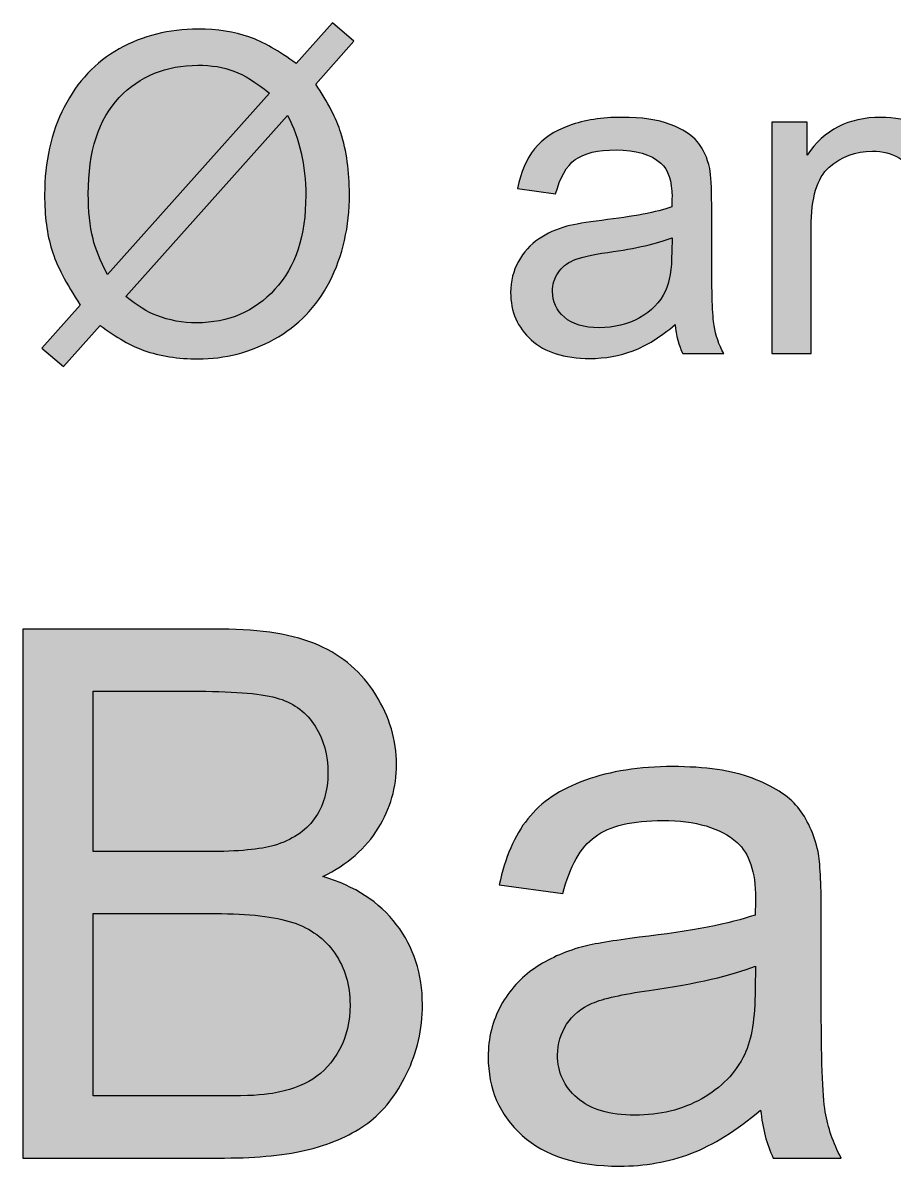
# Model space of a CAD drawing. Header units: inches. Extents: x -12.6 to 12.6, y -17.1 to 17.1.
# Drawn here: x -5.317 to -2.04, y -13.787 to -9.487 of the extents above; entities that cross this region are included whole.
import ezdxf

# ---------------------------------------------------------------- set-up
doc = ezdxf.new("R2010")
doc.units = ezdxf.units.IN
doc.header["$MEASUREMENT"] = 0
doc.layers.add('Layer 1', color=7, linetype='Continuous')

msp = doc.modelspace()

# ---------------------------------------------------------------- hatches: boundary and pattern name
at = {"layer": 'Layer 1', "true_color": 0x000000}
h = msp.add_hatch(color=18, dxfattribs=at)
edge = h.paths.add_edge_path()
edge.add_spline(control_points=[(-4.2899, -9.6404), (-4.2899, -9.6404), (-4.1527, -9.487), (-4.1527, -9.487), (-4.1527, -9.487), (-4.072, -9.5557), (-4.072, -9.5557), (-4.072, -9.5557), (-4.2159, -9.717), (-4.2159, -9.717), (-4.1692, -9.7868), (-4.1379, -9.8477), (-4.1214, -9.9002), (-4.0999, -9.969), (-4.089, -10.0461), (-4.089, -10.131), (-4.089, -10.2539), (-4.1139, -10.3634), (-4.1633, -10.4596), (-4.2131, -10.5557), (-4.2826, -10.628), (-4.3723, -10.6772), (-4.462, -10.7264), (-4.5573, -10.751), (-4.6581, -10.751), (-4.7333, -10.751), (-4.8015, -10.7403), (-4.8624, -10.7191), (-4.9093, -10.7026), (-4.9641, -10.6711), (-5.0269, -10.6247), (-5.0269, -10.6247), (-5.1649, -10.7795), (-5.1649, -10.7795), (-5.1649, -10.7795), (-5.2457, -10.7104), (-5.2457, -10.7104), (-5.2457, -10.7104), (-5.1012, -10.5487), (-5.1012, -10.5487), (-5.1549, -10.4674), (-5.1906, -10.3981), (-5.2085, -10.3405), (-5.2267, -10.283), (-5.2356, -10.2137), (-5.2356, -10.133), (-5.2356, -10.0097), (-5.211, -9.8999), (-5.1619, -9.8038), (-5.1127, -9.7075), (-5.044, -9.6345), (-4.9551, -9.5848), (-4.8666, -9.5354), (-4.7679, -9.5105), (-4.6593, -9.5105), (-4.5861, -9.5105), (-4.5221, -9.5203), (-4.4673, -9.5395), (-4.4123, -9.5588), (-4.3533, -9.5923), (-4.2899, -9.6404)], knot_values=[0, 0, 0, 0, 0.05, 0.05, 0.05, 0.1, 0.1, 0.1, 0.15, 0.15, 0.15, 0.2, 0.2, 0.2, 0.25, 0.25, 0.25, 0.3, 0.3, 0.3, 0.35, 0.35, 0.35, 0.4, 0.4, 0.4, 0.45, 0.45, 0.45, 0.5, 0.5, 0.5, 0.55, 0.55, 0.55, 0.6, 0.6, 0.6, 0.65, 0.65, 0.65, 0.7, 0.7, 0.7, 0.75, 0.75, 0.75, 0.8, 0.8, 0.8, 0.85, 0.85, 0.85, 0.9, 0.9, 0.9, 0.95, 0.95, 0.95, 1, 1, 1, 1], degree=3, periodic=1)
h = msp.add_hatch(color=18, dxfattribs=at)
edge = h.paths.add_edge_path()
edge.add_spline(control_points=[(-4.3891, -9.7513), (-4.4408, -9.7108), (-4.4855, -9.6831), (-4.524, -9.6683), (-4.5623, -9.6535), (-4.6073, -9.6463), (-4.659, -9.6463), (-4.7783, -9.6463), (-4.8769, -9.6868), (-4.9546, -9.7678), (-5.0325, -9.8488), (-5.0713, -9.9698), (-5.0713, -10.1307), (-5.0713, -10.1939), (-5.0655, -10.2503), (-5.0535, -10.2992), (-5.0448, -10.3358), (-5.0266, -10.3808), (-4.999, -10.4341), (-4.999, -10.4341), (-4.3891, -9.7513), (-4.3891, -9.7513)], knot_values=[0, 0, 0, 0, 0.142857, 0.142857, 0.142857, 0.285714, 0.285714, 0.285714, 0.428571, 0.428571, 0.428571, 0.571429, 0.571429, 0.571429, 0.714286, 0.714286, 0.714286, 0.857143, 0.857143, 0.857143, 1, 1, 1, 1], degree=3, periodic=1)
h = msp.add_hatch(color=18, dxfattribs=at)
edge = h.paths.add_edge_path()
edge.add_spline(control_points=[(-4.322, -9.8357), (-4.322, -9.8357), (-4.9297, -10.516), (-4.9297, -10.516), (-4.8875, -10.5504), (-4.8487, -10.5744), (-4.8135, -10.5881), (-4.7671, -10.6062), (-4.7171, -10.6152), (-4.6632, -10.6152), (-4.5444, -10.6152), (-4.4466, -10.5733), (-4.3693, -10.4892), (-4.2919, -10.4051), (-4.2533, -10.2872), (-4.2533, -10.1358), (-4.2533, -10.022), (-4.2762, -9.9223), (-4.322, -9.8357)], knot_values=[0, 0, 0, 0, 0.166667, 0.166667, 0.166667, 0.333333, 0.333333, 0.333333, 0.5, 0.5, 0.5, 0.666667, 0.666667, 0.666667, 0.833333, 0.833333, 0.833333, 1, 1, 1, 1], degree=3, periodic=1)
h = msp.add_hatch(color=18, dxfattribs=at)
edge = h.paths.add_edge_path()
edge.add_spline(control_points=[(-2.8642, -10.6219), (-2.919, -10.6685), (-2.9718, -10.7012), (-3.0223, -10.7205), (-3.0729, -10.7398), (-3.1271, -10.7493), (-3.1852, -10.7493), (-3.2808, -10.7493), (-3.3542, -10.7261), (-3.4056, -10.6794), (-3.4571, -10.6331), (-3.4828, -10.5735), (-3.4828, -10.5012), (-3.4828, -10.4587), (-3.473, -10.4199), (-3.4537, -10.3847), (-3.4341, -10.3495), (-3.4087, -10.3215), (-3.3774, -10.3003), (-3.3459, -10.2791), (-3.3107, -10.2629), (-3.2713, -10.252), (-3.2422, -10.2444), (-3.1983, -10.2372), (-3.14, -10.2299), (-3.0209, -10.2159), (-2.9329, -10.1989), (-2.8768, -10.1793), (-2.8762, -10.1592), (-2.8759, -10.1464), (-2.8759, -10.1411), (-2.8759, -10.0813), (-2.8899, -10.0391), (-2.9178, -10.0145), (-2.9556, -9.9813), (-3.0117, -9.9648), (-3.086, -9.9648), (-3.1556, -9.9648), (-3.207, -9.9771), (-3.24, -10.0014), (-3.2732, -10.0257), (-3.2975, -10.0687), (-3.3135, -10.1307), (-3.3135, -10.1307), (-3.4576, -10.1106), (-3.4576, -10.1106), (-3.4445, -10.0489), (-3.423, -9.9989), (-3.3928, -9.9609), (-3.3626, -9.9229), (-3.319, -9.8938), (-3.262, -9.8731), (-3.2053, -9.8527), (-3.1391, -9.8424), (-3.0642, -9.8424), (-2.9899, -9.8424), (-2.9293, -9.8511), (-2.8826, -9.8687), (-2.8363, -9.8863), (-2.8019, -9.9081), (-2.7801, -9.9346), (-2.7583, -9.9611), (-2.7429, -9.9947), (-2.734, -10.0352), (-2.7293, -10.0603), (-2.7267, -10.1056), (-2.7267, -10.1707), (-2.7267, -10.1707), (-2.7267, -10.3662), (-2.7267, -10.3662), (-2.7267, -10.5029), (-2.7237, -10.5892), (-2.7175, -10.6258), (-2.7117, -10.6624), (-2.6994, -10.6973), (-2.6815, -10.7308), (-2.6815, -10.7308), (-2.8357, -10.7308), (-2.8357, -10.7308), (-2.8505, -10.6998), (-2.86, -10.6635), (-2.8642, -10.6219)], knot_values=[0, 0, 0, 0, 0.037037, 0.037037, 0.037037, 0.074074, 0.074074, 0.074074, 0.111111, 0.111111, 0.111111, 0.148148, 0.148148, 0.148148, 0.185185, 0.185185, 0.185185, 0.222222, 0.222222, 0.222222, 0.259259, 0.259259, 0.259259, 0.296296, 0.296296, 0.296296, 0.333333, 0.333333, 0.333333, 0.37037, 0.37037, 0.37037, 0.407407, 0.407407, 0.407407, 0.444444, 0.444444, 0.444444, 0.481481, 0.481481, 0.481481, 0.518519, 0.518519, 0.518519, 0.555556, 0.555556, 0.555556, 0.592593, 0.592593, 0.592593, 0.62963, 0.62963, 0.62963, 0.666667, 0.666667, 0.666667, 0.703704, 0.703704, 0.703704, 0.740741, 0.740741, 0.740741, 0.777778, 0.777778, 0.777778, 0.814815, 0.814815, 0.814815, 0.851852, 0.851852, 0.851852, 0.888889, 0.888889, 0.888889, 0.925926, 0.925926, 0.925926, 0.962963, 0.962963, 0.962963, 1, 1, 1, 1], degree=3, periodic=1)
h = msp.add_hatch(color=18, dxfattribs=at)
edge = h.paths.add_edge_path()
edge.add_spline(control_points=[(-2.5002, -10.7308), (-2.5002, -10.7308), (-2.5002, -9.8608), (-2.5002, -9.8608), (-2.5002, -9.8608), (-2.3677, -9.8608), (-2.3677, -9.8608), (-2.3677, -9.8608), (-2.3677, -9.9843), (-2.3677, -9.9843), (-2.304, -9.8896), (-2.2118, -9.8424), (-2.0914, -9.8424), (-2.0389, -9.8424), (-1.9908, -9.8519), (-1.947, -9.8706), (-1.9031, -9.8893), (-1.8701, -9.9142), (-1.8484, -9.9446), (-1.8266, -9.9751), (-1.8112, -10.0114), (-1.8025, -10.0533), (-1.7972, -10.0807), (-1.7944, -10.1285), (-1.7944, -10.1967), (-1.7944, -10.1967), (-1.7944, -10.7308), (-1.7944, -10.7308), (-1.7944, -10.7308), (-1.9419, -10.7308), (-1.9419, -10.7308), (-1.9419, -10.7308), (-1.9419, -10.2022), (-1.9419, -10.2022), (-1.9419, -10.1422), (-1.9475, -10.0972), (-1.959, -10.0676), (-1.9704, -10.038), (-1.9908, -10.0142), (-2.0199, -9.9963), (-2.0489, -9.9787), (-2.0833, -9.9698), (-2.1224, -9.9698), (-2.185, -9.9698), (-2.2389, -9.9896), (-2.2845, -10.0296), (-2.33, -10.0693), (-2.3526, -10.145), (-2.3526, -10.2562), (-2.3526, -10.2562), (-2.3526, -10.7308), (-2.3526, -10.7308), (-2.3526, -10.7308), (-2.5002, -10.7308), (-2.5002, -10.7308)], knot_values=[0, 0, 0, 0, 0.055556, 0.055556, 0.055556, 0.111111, 0.111111, 0.111111, 0.166667, 0.166667, 0.166667, 0.222222, 0.222222, 0.222222, 0.277778, 0.277778, 0.277778, 0.333333, 0.333333, 0.333333, 0.388889, 0.388889, 0.388889, 0.444444, 0.444444, 0.444444, 0.5, 0.5, 0.5, 0.555556, 0.555556, 0.555556, 0.611111, 0.611111, 0.611111, 0.666667, 0.666667, 0.666667, 0.722222, 0.722222, 0.722222, 0.777778, 0.777778, 0.777778, 0.833333, 0.833333, 0.833333, 0.888889, 0.888889, 0.888889, 0.944444, 0.944444, 0.944444, 1, 1, 1, 1], degree=3, periodic=1)
h = msp.add_hatch(color=18, dxfattribs=at)
edge = h.paths.add_edge_path()
edge.add_spline(control_points=[(-2.8759, -10.295), (-2.9296, -10.3168), (-3.01, -10.3352), (-3.1173, -10.3503), (-3.1782, -10.359), (-3.2213, -10.3688), (-3.2464, -10.3797), (-3.2715, -10.3906), (-3.2908, -10.4065), (-3.3045, -10.4271), (-3.3182, -10.4481), (-3.3252, -10.4713), (-3.3252, -10.497), (-3.3252, -10.5358), (-3.3104, -10.5685), (-3.2805, -10.5945), (-3.2506, -10.6205), (-3.207, -10.6336), (-3.1497, -10.6336), (-3.093, -10.6336), (-3.0424, -10.6213), (-2.998, -10.5965), (-2.9539, -10.5719), (-2.9212, -10.5381), (-2.9005, -10.4953), (-2.8846, -10.4621), (-2.8768, -10.4132), (-2.8768, -10.3486), (-2.8768, -10.3486), (-2.8759, -10.295), (-2.8759, -10.295)], knot_values=[0, 0, 0, 0, 0.1, 0.1, 0.1, 0.2, 0.2, 0.2, 0.3, 0.3, 0.3, 0.4, 0.4, 0.4, 0.5, 0.5, 0.5, 0.6, 0.6, 0.6, 0.7, 0.7, 0.7, 0.8, 0.8, 0.8, 0.9, 0.9, 0.9, 1, 1, 1, 1], degree=3, periodic=1)
h = msp.add_hatch(color=18, dxfattribs=at)
edge = h.paths.add_edge_path()
edge.add_spline(control_points=[(-5.3173, -13.7567), (-5.3173, -13.7567), (-5.3173, -11.7679), (-5.3173, -11.7679), (-5.3173, -11.7679), (-4.5711, -11.7679), (-4.5711, -11.7679), (-4.4192, -11.7679), (-4.2975, -11.7878), (-4.2053, -11.8281), (-4.1137, -11.8684), (-4.0419, -11.9304), (-3.9901, -12.0142), (-3.9378, -12.0975), (-3.9118, -12.185), (-3.9118, -12.2767), (-3.9118, -12.3614), (-3.935, -12.4415), (-3.9808, -12.5165), (-4.0266, -12.5915), (-4.0961, -12.6521), (-4.1891, -12.6984), (-4.0688, -12.7336), (-3.9762, -12.7938), (-3.9118, -12.879), (-3.847, -12.9637), (-3.8146, -13.0641), (-3.8146, -13.1799), (-3.8146, -13.2734), (-3.8345, -13.3599), (-3.8739, -13.44), (-3.9132, -13.5201), (-3.9618, -13.5817), (-4.0197, -13.6252), (-4.0776, -13.6683), (-4.1502, -13.7011), (-4.2373, -13.7234), (-4.3248, -13.7456), (-4.4317, -13.7567), (-4.5586, -13.7567), (-4.5586, -13.7567), (-5.3173, -13.7567), (-5.3173, -13.7567)], knot_values=[0, 0, 0, 0, 0.071429, 0.071429, 0.071429, 0.142857, 0.142857, 0.142857, 0.214286, 0.214286, 0.214286, 0.285714, 0.285714, 0.285714, 0.357143, 0.357143, 0.357143, 0.428571, 0.428571, 0.428571, 0.5, 0.5, 0.5, 0.571429, 0.571429, 0.571429, 0.642857, 0.642857, 0.642857, 0.714286, 0.714286, 0.714286, 0.785714, 0.785714, 0.785714, 0.857143, 0.857143, 0.857143, 0.928571, 0.928571, 0.928571, 1, 1, 1, 1], degree=3, periodic=1)
h = msp.add_hatch(color=18, dxfattribs=at)
edge = h.paths.add_edge_path()
edge.add_spline(control_points=[(-5.0534, -12.604), (-5.0534, -12.604), (-4.6234, -12.604), (-4.6234, -12.604), (-4.5067, -12.604), (-4.4229, -12.5961), (-4.3724, -12.5808), (-4.3053, -12.5609), (-4.2549, -12.5276), (-4.2211, -12.4813), (-4.1873, -12.435), (-4.1701, -12.3771), (-4.1701, -12.3072), (-4.1701, -12.241), (-4.1859, -12.1827), (-4.2178, -12.1327), (-4.2493, -12.0822), (-4.2947, -12.0475), (-4.3535, -12.029), (-4.4123, -12.0105), (-4.5132, -12.0012), (-4.6558, -12.0012), (-4.6558, -12.0012), (-5.0534, -12.0012), (-5.0534, -12.0012), (-5.0534, -12.0012), (-5.0534, -12.604), (-5.0534, -12.604)], knot_values=[0, 0, 0, 0, 0.111111, 0.111111, 0.111111, 0.222222, 0.222222, 0.222222, 0.333333, 0.333333, 0.333333, 0.444444, 0.444444, 0.444444, 0.555556, 0.555556, 0.555556, 0.666667, 0.666667, 0.666667, 0.777778, 0.777778, 0.777778, 0.888889, 0.888889, 0.888889, 1, 1, 1, 1], degree=3, periodic=1)
h = msp.add_hatch(color=18, dxfattribs=at)
edge = h.paths.add_edge_path()
edge.add_spline(control_points=[(-2.5425, -13.5761), (-2.6332, -13.6534), (-2.7207, -13.7076), (-2.8045, -13.7396), (-2.8883, -13.7715), (-2.9781, -13.7872), (-3.0744, -13.7872), (-3.2327, -13.7872), (-3.3545, -13.7488), (-3.4396, -13.6715), (-3.5248, -13.5947), (-3.5674, -13.496), (-3.5674, -13.3761), (-3.5674, -13.3058), (-3.5512, -13.2414), (-3.5193, -13.1831), (-3.4869, -13.1248), (-3.4447, -13.0785), (-3.3929, -13.0433), (-3.3406, -13.0081), (-3.2822, -12.9813), (-3.217, -12.9632), (-3.1688, -12.9507), (-3.0961, -12.9387), (-2.9994, -12.9266), (-2.8022, -12.9035), (-2.6563, -12.8752), (-2.5633, -12.8428), (-2.5624, -12.8095), (-2.5619, -12.7882), (-2.5619, -12.7794), (-2.5619, -12.6804), (-2.5851, -12.6104), (-2.6313, -12.5697), (-2.6938, -12.5146), (-2.7869, -12.4873), (-2.91, -12.4873), (-3.0253, -12.4873), (-3.1105, -12.5077), (-3.1651, -12.548), (-3.2202, -12.5882), (-3.2605, -12.6595), (-3.2869, -12.7623), (-3.2869, -12.7623), (-3.5257, -12.729), (-3.5257, -12.729), (-3.504, -12.6267), (-3.4683, -12.5438), (-3.4183, -12.4808), (-3.3683, -12.4179), (-3.2961, -12.3697), (-3.2017, -12.3355), (-3.1077, -12.3017), (-2.998, -12.2845), (-2.8739, -12.2845), (-2.7508, -12.2845), (-2.6503, -12.2989), (-2.573, -12.3281), (-2.4962, -12.3572), (-2.4392, -12.3933), (-2.4031, -12.4373), (-2.367, -12.4813), (-2.3415, -12.5368), (-2.3267, -12.604), (-2.3189, -12.6456), (-2.3147, -12.7206), (-2.3147, -12.8285), (-2.3147, -12.8285), (-2.3147, -13.1525), (-2.3147, -13.1525), (-2.3147, -13.3789), (-2.3096, -13.522), (-2.2994, -13.5826), (-2.2897, -13.6433), (-2.2693, -13.7011), (-2.2397, -13.7567), (-2.2397, -13.7567), (-2.4952, -13.7567), (-2.4952, -13.7567), (-2.5198, -13.7053), (-2.5355, -13.6451), (-2.5425, -13.5761)], knot_values=[0, 0, 0, 0, 0.037037, 0.037037, 0.037037, 0.074074, 0.074074, 0.074074, 0.111111, 0.111111, 0.111111, 0.148148, 0.148148, 0.148148, 0.185185, 0.185185, 0.185185, 0.222222, 0.222222, 0.222222, 0.259259, 0.259259, 0.259259, 0.296296, 0.296296, 0.296296, 0.333333, 0.333333, 0.333333, 0.37037, 0.37037, 0.37037, 0.407407, 0.407407, 0.407407, 0.444444, 0.444444, 0.444444, 0.481481, 0.481481, 0.481481, 0.518519, 0.518519, 0.518519, 0.555556, 0.555556, 0.555556, 0.592593, 0.592593, 0.592593, 0.62963, 0.62963, 0.62963, 0.666667, 0.666667, 0.666667, 0.703704, 0.703704, 0.703704, 0.740741, 0.740741, 0.740741, 0.777778, 0.777778, 0.777778, 0.814815, 0.814815, 0.814815, 0.851852, 0.851852, 0.851852, 0.888889, 0.888889, 0.888889, 0.925926, 0.925926, 0.925926, 0.962963, 0.962963, 0.962963, 1, 1, 1, 1], degree=3, periodic=1)
h = msp.add_hatch(color=18, dxfattribs=at)
edge = h.paths.add_edge_path()
edge.add_spline(control_points=[(-5.0534, -13.5234), (-5.0534, -13.5234), (-4.5581, -13.5234), (-4.5581, -13.5234), (-4.4729, -13.5234), (-4.4132, -13.5201), (-4.3785, -13.5136), (-4.3183, -13.503), (-4.2674, -13.4849), (-4.2266, -13.4595), (-4.1859, -13.434), (-4.1526, -13.397), (-4.1262, -13.3484), (-4.0998, -13.2998), (-4.0868, -13.2437), (-4.0868, -13.1803), (-4.0868, -13.1058), (-4.1058, -13.0414), (-4.1442, -12.9864), (-4.1822, -12.9313), (-4.235, -12.8928), (-4.3025, -12.8706), (-4.3697, -12.8484), (-4.4669, -12.8373), (-4.5933, -12.8373), (-4.5933, -12.8373), (-5.0534, -12.8373), (-5.0534, -12.8373), (-5.0534, -12.8373), (-5.0534, -13.5234), (-5.0534, -13.5234)], knot_values=[0, 0, 0, 0, 0.1, 0.1, 0.1, 0.2, 0.2, 0.2, 0.3, 0.3, 0.3, 0.4, 0.4, 0.4, 0.5, 0.5, 0.5, 0.6, 0.6, 0.6, 0.7, 0.7, 0.7, 0.8, 0.8, 0.8, 0.9, 0.9, 0.9, 1, 1, 1, 1], degree=3, periodic=1)
h = msp.add_hatch(color=18, dxfattribs=at)
edge = h.paths.add_edge_path()
edge.add_spline(control_points=[(-2.5619, -13.0345), (-2.6508, -13.0706), (-2.7841, -13.1012), (-2.9619, -13.1262), (-3.0628, -13.1405), (-3.1341, -13.1567), (-3.1758, -13.1748), (-3.2174, -13.1928), (-3.2494, -13.2192), (-3.2721, -13.2535), (-3.2947, -13.2882), (-3.3063, -13.3266), (-3.3063, -13.3692), (-3.3063, -13.4336), (-3.2818, -13.4877), (-3.2322, -13.5308), (-3.1827, -13.5738), (-3.1105, -13.5956), (-3.0156, -13.5956), (-2.9216, -13.5956), (-2.8378, -13.5752), (-2.7642, -13.534), (-2.6911, -13.4933), (-2.6369, -13.4373), (-2.6026, -13.3664), (-2.5763, -13.3113), (-2.5633, -13.2303), (-2.5633, -13.1234), (-2.5633, -13.1234), (-2.5619, -13.0345), (-2.5619, -13.0345)], knot_values=[0, 0, 0, 0, 0.1, 0.1, 0.1, 0.2, 0.2, 0.2, 0.3, 0.3, 0.3, 0.4, 0.4, 0.4, 0.5, 0.5, 0.5, 0.6, 0.6, 0.6, 0.7, 0.7, 0.7, 0.8, 0.8, 0.8, 0.9, 0.9, 0.9, 1, 1, 1, 1], degree=3, periodic=1)

# ---------------------------------------------------------------- linework, layer by layer
at = {"layer": 'Layer 1'}
for points, knots in [([(-4.2899, -9.6404), (-4.2899, -9.6404), (-4.1527, -9.487), (-4.1527, -9.487), (-4.1527, -9.487), (-4.072, -9.5557), (-4.072, -9.5557), (-4.072, -9.5557), (-4.2159, -9.717), (-4.2159, -9.717), (-4.1692, -9.7868), (-4.1379, -9.8477), (-4.1214, -9.9002), (-4.0999, -9.969), (-4.089, -10.0461), (-4.089, -10.131), (-4.089, -10.2539), (-4.1139, -10.3634), (-4.1633, -10.4596), (-4.2131, -10.5557), (-4.2826, -10.628), (-4.3723, -10.6772), (-4.462, -10.7264), (-4.5573, -10.751), (-4.6581, -10.751), (-4.7333, -10.751), (-4.8015, -10.7403), (-4.8624, -10.7191), (-4.9093, -10.7026), (-4.9641, -10.6711), (-5.0269, -10.6247), (-5.0269, -10.6247), (-5.1649, -10.7795), (-5.1649, -10.7795), (-5.1649, -10.7795), (-5.2457, -10.7104), (-5.2457, -10.7104), (-5.2457, -10.7104), (-5.1012, -10.5487), (-5.1012, -10.5487), (-5.1549, -10.4674), (-5.1906, -10.3981), (-5.2085, -10.3405), (-5.2267, -10.283), (-5.2356, -10.2137), (-5.2356, -10.133), (-5.2356, -10.0097), (-5.211, -9.8999), (-5.1619, -9.8038), (-5.1127, -9.7075), (-5.044, -9.6345), (-4.9551, -9.5848), (-4.8666, -9.5354), (-4.7679, -9.5105), (-4.6593, -9.5105), (-4.5861, -9.5105), (-4.5221, -9.5203), (-4.4673, -9.5395), (-4.4123, -9.5588), (-4.3533, -9.5923), (-4.2899, -9.6404)], [0, 0, 0, 0, 0.05, 0.05, 0.05, 0.1, 0.1, 0.1, 0.15, 0.15, 0.15, 0.2, 0.2, 0.2, 0.25, 0.25, 0.25, 0.3, 0.3, 0.3, 0.35, 0.35, 0.35, 0.4, 0.4, 0.4, 0.45, 0.45, 0.45, 0.5, 0.5, 0.5, 0.55, 0.55, 0.55, 0.6, 0.6, 0.6, 0.65, 0.65, 0.65, 0.7, 0.7, 0.7, 0.75, 0.75, 0.75, 0.8, 0.8, 0.8, 0.85, 0.85, 0.85, 0.9, 0.9, 0.9, 0.95, 0.95, 0.95, 1, 1, 1, 1]), ([(-4.3891, -9.7513), (-4.4408, -9.7108), (-4.4855, -9.6831), (-4.524, -9.6683), (-4.5623, -9.6535), (-4.6073, -9.6463), (-4.659, -9.6463), (-4.7783, -9.6463), (-4.8769, -9.6868), (-4.9546, -9.7678), (-5.0325, -9.8488), (-5.0713, -9.9698), (-5.0713, -10.1307), (-5.0713, -10.1939), (-5.0655, -10.2503), (-5.0535, -10.2992), (-5.0448, -10.3358), (-5.0266, -10.3808), (-4.999, -10.4341), (-4.999, -10.4341), (-4.3891, -9.7513), (-4.3891, -9.7513)], [0, 0, 0, 0, 0.142857, 0.142857, 0.142857, 0.285714, 0.285714, 0.285714, 0.428571, 0.428571, 0.428571, 0.571429, 0.571429, 0.571429, 0.714286, 0.714286, 0.714286, 0.857143, 0.857143, 0.857143, 1, 1, 1, 1]), ([(-4.322, -9.8357), (-4.322, -9.8357), (-4.9297, -10.516), (-4.9297, -10.516), (-4.8875, -10.5504), (-4.8487, -10.5744), (-4.8135, -10.5881), (-4.7671, -10.6062), (-4.7171, -10.6152), (-4.6632, -10.6152), (-4.5444, -10.6152), (-4.4466, -10.5733), (-4.3693, -10.4892), (-4.2919, -10.4051), (-4.2533, -10.2872), (-4.2533, -10.1358), (-4.2533, -10.022), (-4.2762, -9.9223), (-4.322, -9.8357)], [0, 0, 0, 0, 0.166667, 0.166667, 0.166667, 0.333333, 0.333333, 0.333333, 0.5, 0.5, 0.5, 0.666667, 0.666667, 0.666667, 0.833333, 0.833333, 0.833333, 1, 1, 1, 1]), ([(-2.8642, -10.6219), (-2.919, -10.6685), (-2.9718, -10.7012), (-3.0223, -10.7205), (-3.0729, -10.7398), (-3.1271, -10.7493), (-3.1852, -10.7493), (-3.2808, -10.7493), (-3.3542, -10.7261), (-3.4056, -10.6794), (-3.4571, -10.6331), (-3.4828, -10.5735), (-3.4828, -10.5012), (-3.4828, -10.4587), (-3.473, -10.4199), (-3.4537, -10.3847), (-3.4341, -10.3495), (-3.4087, -10.3215), (-3.3774, -10.3003), (-3.3459, -10.2791), (-3.3107, -10.2629), (-3.2713, -10.252), (-3.2422, -10.2444), (-3.1983, -10.2372), (-3.14, -10.2299), (-3.0209, -10.2159), (-2.9329, -10.1989), (-2.8768, -10.1793), (-2.8762, -10.1592), (-2.8759, -10.1464), (-2.8759, -10.1411), (-2.8759, -10.0813), (-2.8899, -10.0391), (-2.9178, -10.0145), (-2.9556, -9.9813), (-3.0117, -9.9648), (-3.086, -9.9648), (-3.1556, -9.9648), (-3.207, -9.9771), (-3.24, -10.0014), (-3.2732, -10.0257), (-3.2975, -10.0687), (-3.3135, -10.1307), (-3.3135, -10.1307), (-3.4576, -10.1106), (-3.4576, -10.1106), (-3.4445, -10.0489), (-3.423, -9.9989), (-3.3928, -9.9609), (-3.3626, -9.9229), (-3.319, -9.8938), (-3.262, -9.8731), (-3.2053, -9.8527), (-3.1391, -9.8424), (-3.0642, -9.8424), (-2.9899, -9.8424), (-2.9293, -9.8511), (-2.8826, -9.8687), (-2.8363, -9.8863), (-2.8019, -9.9081), (-2.7801, -9.9346), (-2.7583, -9.9611), (-2.7429, -9.9947), (-2.734, -10.0352), (-2.7293, -10.0603), (-2.7267, -10.1056), (-2.7267, -10.1707), (-2.7267, -10.1707), (-2.7267, -10.3662), (-2.7267, -10.3662), (-2.7267, -10.5029), (-2.7237, -10.5892), (-2.7175, -10.6258), (-2.7117, -10.6624), (-2.6994, -10.6973), (-2.6815, -10.7308), (-2.6815, -10.7308), (-2.8357, -10.7308), (-2.8357, -10.7308), (-2.8505, -10.6998), (-2.86, -10.6635), (-2.8642, -10.6219)], [0, 0, 0, 0, 0.037037, 0.037037, 0.037037, 0.074074, 0.074074, 0.074074, 0.111111, 0.111111, 0.111111, 0.148148, 0.148148, 0.148148, 0.185185, 0.185185, 0.185185, 0.222222, 0.222222, 0.222222, 0.259259, 0.259259, 0.259259, 0.296296, 0.296296, 0.296296, 0.333333, 0.333333, 0.333333, 0.37037, 0.37037, 0.37037, 0.407407, 0.407407, 0.407407, 0.444444, 0.444444, 0.444444, 0.481481, 0.481481, 0.481481, 0.518519, 0.518519, 0.518519, 0.555556, 0.555556, 0.555556, 0.592593, 0.592593, 0.592593, 0.62963, 0.62963, 0.62963, 0.666667, 0.666667, 0.666667, 0.703704, 0.703704, 0.703704, 0.740741, 0.740741, 0.740741, 0.777778, 0.777778, 0.777778, 0.814815, 0.814815, 0.814815, 0.851852, 0.851852, 0.851852, 0.888889, 0.888889, 0.888889, 0.925926, 0.925926, 0.925926, 0.962963, 0.962963, 0.962963, 1, 1, 1, 1]), ([(-2.5002, -10.7308), (-2.5002, -10.7308), (-2.5002, -9.8608), (-2.5002, -9.8608), (-2.5002, -9.8608), (-2.3677, -9.8608), (-2.3677, -9.8608), (-2.3677, -9.8608), (-2.3677, -9.9843), (-2.3677, -9.9843), (-2.304, -9.8896), (-2.2118, -9.8424), (-2.0914, -9.8424), (-2.0389, -9.8424), (-1.9908, -9.8519), (-1.947, -9.8706), (-1.9031, -9.8893), (-1.8701, -9.9142), (-1.8484, -9.9446), (-1.8266, -9.9751), (-1.8112, -10.0114), (-1.8025, -10.0533), (-1.7972, -10.0807), (-1.7944, -10.1285), (-1.7944, -10.1967), (-1.7944, -10.1967), (-1.7944, -10.7308), (-1.7944, -10.7308), (-1.7944, -10.7308), (-1.9419, -10.7308), (-1.9419, -10.7308), (-1.9419, -10.7308), (-1.9419, -10.2022), (-1.9419, -10.2022), (-1.9419, -10.1422), (-1.9475, -10.0972), (-1.959, -10.0676), (-1.9704, -10.038), (-1.9908, -10.0142), (-2.0199, -9.9963), (-2.0489, -9.9787), (-2.0833, -9.9698), (-2.1224, -9.9698), (-2.185, -9.9698), (-2.2389, -9.9896), (-2.2845, -10.0296), (-2.33, -10.0693), (-2.3526, -10.145), (-2.3526, -10.2562), (-2.3526, -10.2562), (-2.3526, -10.7308), (-2.3526, -10.7308), (-2.3526, -10.7308), (-2.5002, -10.7308), (-2.5002, -10.7308)], [0, 0, 0, 0, 0.055556, 0.055556, 0.055556, 0.111111, 0.111111, 0.111111, 0.166667, 0.166667, 0.166667, 0.222222, 0.222222, 0.222222, 0.277778, 0.277778, 0.277778, 0.333333, 0.333333, 0.333333, 0.388889, 0.388889, 0.388889, 0.444444, 0.444444, 0.444444, 0.5, 0.5, 0.5, 0.555556, 0.555556, 0.555556, 0.611111, 0.611111, 0.611111, 0.666667, 0.666667, 0.666667, 0.722222, 0.722222, 0.722222, 0.777778, 0.777778, 0.777778, 0.833333, 0.833333, 0.833333, 0.888889, 0.888889, 0.888889, 0.944444, 0.944444, 0.944444, 1, 1, 1, 1]), ([(-2.8759, -10.295), (-2.9296, -10.3168), (-3.01, -10.3352), (-3.1173, -10.3503), (-3.1782, -10.359), (-3.2213, -10.3688), (-3.2464, -10.3797), (-3.2715, -10.3906), (-3.2908, -10.4065), (-3.3045, -10.4271), (-3.3182, -10.4481), (-3.3252, -10.4713), (-3.3252, -10.497), (-3.3252, -10.5358), (-3.3104, -10.5685), (-3.2805, -10.5945), (-3.2506, -10.6205), (-3.207, -10.6336), (-3.1497, -10.6336), (-3.093, -10.6336), (-3.0424, -10.6213), (-2.998, -10.5965), (-2.9539, -10.5719), (-2.9212, -10.5381), (-2.9005, -10.4953), (-2.8846, -10.4621), (-2.8768, -10.4132), (-2.8768, -10.3486), (-2.8768, -10.3486), (-2.8759, -10.295), (-2.8759, -10.295)], [0, 0, 0, 0, 0.1, 0.1, 0.1, 0.2, 0.2, 0.2, 0.3, 0.3, 0.3, 0.4, 0.4, 0.4, 0.5, 0.5, 0.5, 0.6, 0.6, 0.6, 0.7, 0.7, 0.7, 0.8, 0.8, 0.8, 0.9, 0.9, 0.9, 1, 1, 1, 1]), ([(-5.3173, -13.7567), (-5.3173, -13.7567), (-5.3173, -11.7679), (-5.3173, -11.7679), (-5.3173, -11.7679), (-4.5711, -11.7679), (-4.5711, -11.7679), (-4.4192, -11.7679), (-4.2975, -11.7878), (-4.2053, -11.8281), (-4.1137, -11.8684), (-4.0419, -11.9304), (-3.9901, -12.0142), (-3.9378, -12.0975), (-3.9118, -12.185), (-3.9118, -12.2767), (-3.9118, -12.3614), (-3.935, -12.4415), (-3.9808, -12.5165), (-4.0266, -12.5915), (-4.0961, -12.6521), (-4.1891, -12.6984), (-4.0688, -12.7336), (-3.9762, -12.7938), (-3.9118, -12.879), (-3.847, -12.9637), (-3.8146, -13.0641), (-3.8146, -13.1799), (-3.8146, -13.2734), (-3.8345, -13.3599), (-3.8739, -13.44), (-3.9132, -13.5201), (-3.9618, -13.5817), (-4.0197, -13.6252), (-4.0776, -13.6683), (-4.1502, -13.7011), (-4.2373, -13.7234), (-4.3248, -13.7456), (-4.4317, -13.7567), (-4.5586, -13.7567), (-4.5586, -13.7567), (-5.3173, -13.7567), (-5.3173, -13.7567)], [0, 0, 0, 0, 0.071429, 0.071429, 0.071429, 0.142857, 0.142857, 0.142857, 0.214286, 0.214286, 0.214286, 0.285714, 0.285714, 0.285714, 0.357143, 0.357143, 0.357143, 0.428571, 0.428571, 0.428571, 0.5, 0.5, 0.5, 0.571429, 0.571429, 0.571429, 0.642857, 0.642857, 0.642857, 0.714286, 0.714286, 0.714286, 0.785714, 0.785714, 0.785714, 0.857143, 0.857143, 0.857143, 0.928571, 0.928571, 0.928571, 1, 1, 1, 1]), ([(-5.0534, -12.604), (-5.0534, -12.604), (-4.6234, -12.604), (-4.6234, -12.604), (-4.5067, -12.604), (-4.4229, -12.5961), (-4.3724, -12.5808), (-4.3053, -12.5609), (-4.2549, -12.5276), (-4.2211, -12.4813), (-4.1873, -12.435), (-4.1701, -12.3771), (-4.1701, -12.3072), (-4.1701, -12.241), (-4.1859, -12.1827), (-4.2178, -12.1327), (-4.2493, -12.0822), (-4.2947, -12.0475), (-4.3535, -12.029), (-4.4123, -12.0105), (-4.5132, -12.0012), (-4.6558, -12.0012), (-4.6558, -12.0012), (-5.0534, -12.0012), (-5.0534, -12.0012), (-5.0534, -12.0012), (-5.0534, -12.604), (-5.0534, -12.604)], [0, 0, 0, 0, 0.111111, 0.111111, 0.111111, 0.222222, 0.222222, 0.222222, 0.333333, 0.333333, 0.333333, 0.444444, 0.444444, 0.444444, 0.555556, 0.555556, 0.555556, 0.666667, 0.666667, 0.666667, 0.777778, 0.777778, 0.777778, 0.888889, 0.888889, 0.888889, 1, 1, 1, 1]), ([(-2.5425, -13.5761), (-2.6332, -13.6534), (-2.7207, -13.7076), (-2.8045, -13.7396), (-2.8883, -13.7715), (-2.9781, -13.7872), (-3.0744, -13.7872), (-3.2327, -13.7872), (-3.3545, -13.7488), (-3.4396, -13.6715), (-3.5248, -13.5947), (-3.5674, -13.496), (-3.5674, -13.3761), (-3.5674, -13.3058), (-3.5512, -13.2414), (-3.5193, -13.1831), (-3.4869, -13.1248), (-3.4447, -13.0785), (-3.3929, -13.0433), (-3.3406, -13.0081), (-3.2822, -12.9813), (-3.217, -12.9632), (-3.1688, -12.9507), (-3.0961, -12.9387), (-2.9994, -12.9266), (-2.8022, -12.9035), (-2.6563, -12.8752), (-2.5633, -12.8428), (-2.5624, -12.8095), (-2.5619, -12.7882), (-2.5619, -12.7794), (-2.5619, -12.6804), (-2.5851, -12.6104), (-2.6313, -12.5697), (-2.6938, -12.5146), (-2.7869, -12.4873), (-2.91, -12.4873), (-3.0253, -12.4873), (-3.1105, -12.5077), (-3.1651, -12.548), (-3.2202, -12.5882), (-3.2605, -12.6595), (-3.2869, -12.7623), (-3.2869, -12.7623), (-3.5257, -12.729), (-3.5257, -12.729), (-3.504, -12.6267), (-3.4683, -12.5438), (-3.4183, -12.4808), (-3.3683, -12.4179), (-3.2961, -12.3697), (-3.2017, -12.3355), (-3.1077, -12.3017), (-2.998, -12.2845), (-2.8739, -12.2845), (-2.7508, -12.2845), (-2.6503, -12.2989), (-2.573, -12.3281), (-2.4962, -12.3572), (-2.4392, -12.3933), (-2.4031, -12.4373), (-2.367, -12.4813), (-2.3415, -12.5368), (-2.3267, -12.604), (-2.3189, -12.6456), (-2.3147, -12.7206), (-2.3147, -12.8285), (-2.3147, -12.8285), (-2.3147, -13.1525), (-2.3147, -13.1525), (-2.3147, -13.3789), (-2.3096, -13.522), (-2.2994, -13.5826), (-2.2897, -13.6433), (-2.2693, -13.7011), (-2.2397, -13.7567), (-2.2397, -13.7567), (-2.4952, -13.7567), (-2.4952, -13.7567), (-2.5198, -13.7053), (-2.5355, -13.6451), (-2.5425, -13.5761)], [0, 0, 0, 0, 0.037037, 0.037037, 0.037037, 0.074074, 0.074074, 0.074074, 0.111111, 0.111111, 0.111111, 0.148148, 0.148148, 0.148148, 0.185185, 0.185185, 0.185185, 0.222222, 0.222222, 0.222222, 0.259259, 0.259259, 0.259259, 0.296296, 0.296296, 0.296296, 0.333333, 0.333333, 0.333333, 0.37037, 0.37037, 0.37037, 0.407407, 0.407407, 0.407407, 0.444444, 0.444444, 0.444444, 0.481481, 0.481481, 0.481481, 0.518519, 0.518519, 0.518519, 0.555556, 0.555556, 0.555556, 0.592593, 0.592593, 0.592593, 0.62963, 0.62963, 0.62963, 0.666667, 0.666667, 0.666667, 0.703704, 0.703704, 0.703704, 0.740741, 0.740741, 0.740741, 0.777778, 0.777778, 0.777778, 0.814815, 0.814815, 0.814815, 0.851852, 0.851852, 0.851852, 0.888889, 0.888889, 0.888889, 0.925926, 0.925926, 0.925926, 0.962963, 0.962963, 0.962963, 1, 1, 1, 1]), ([(-5.0534, -13.5234), (-5.0534, -13.5234), (-4.5581, -13.5234), (-4.5581, -13.5234), (-4.4729, -13.5234), (-4.4132, -13.5201), (-4.3785, -13.5136), (-4.3183, -13.503), (-4.2674, -13.4849), (-4.2266, -13.4595), (-4.1859, -13.434), (-4.1526, -13.397), (-4.1262, -13.3484), (-4.0998, -13.2998), (-4.0868, -13.2437), (-4.0868, -13.1803), (-4.0868, -13.1058), (-4.1058, -13.0414), (-4.1442, -12.9864), (-4.1822, -12.9313), (-4.235, -12.8928), (-4.3025, -12.8706), (-4.3697, -12.8484), (-4.4669, -12.8373), (-4.5933, -12.8373), (-4.5933, -12.8373), (-5.0534, -12.8373), (-5.0534, -12.8373), (-5.0534, -12.8373), (-5.0534, -13.5234), (-5.0534, -13.5234)], [0, 0, 0, 0, 0.1, 0.1, 0.1, 0.2, 0.2, 0.2, 0.3, 0.3, 0.3, 0.4, 0.4, 0.4, 0.5, 0.5, 0.5, 0.6, 0.6, 0.6, 0.7, 0.7, 0.7, 0.8, 0.8, 0.8, 0.9, 0.9, 0.9, 1, 1, 1, 1]), ([(-2.5619, -13.0345), (-2.6508, -13.0706), (-2.7841, -13.1012), (-2.9619, -13.1262), (-3.0628, -13.1405), (-3.1341, -13.1567), (-3.1758, -13.1748), (-3.2174, -13.1928), (-3.2494, -13.2192), (-3.2721, -13.2535), (-3.2947, -13.2882), (-3.3063, -13.3266), (-3.3063, -13.3692), (-3.3063, -13.4336), (-3.2818, -13.4877), (-3.2322, -13.5308), (-3.1827, -13.5738), (-3.1105, -13.5956), (-3.0156, -13.5956), (-2.9216, -13.5956), (-2.8378, -13.5752), (-2.7642, -13.534), (-2.6911, -13.4933), (-2.6369, -13.4373), (-2.6026, -13.3664), (-2.5763, -13.3113), (-2.5633, -13.2303), (-2.5633, -13.1234), (-2.5633, -13.1234), (-2.5619, -13.0345), (-2.5619, -13.0345)], [0, 0, 0, 0, 0.1, 0.1, 0.1, 0.2, 0.2, 0.2, 0.3, 0.3, 0.3, 0.4, 0.4, 0.4, 0.5, 0.5, 0.5, 0.6, 0.6, 0.6, 0.7, 0.7, 0.7, 0.8, 0.8, 0.8, 0.9, 0.9, 0.9, 1, 1, 1, 1])]:
    msp.add_open_spline(points, degree=3, knots=knots, dxfattribs=at)

doc.saveas('drawing.dxf')
